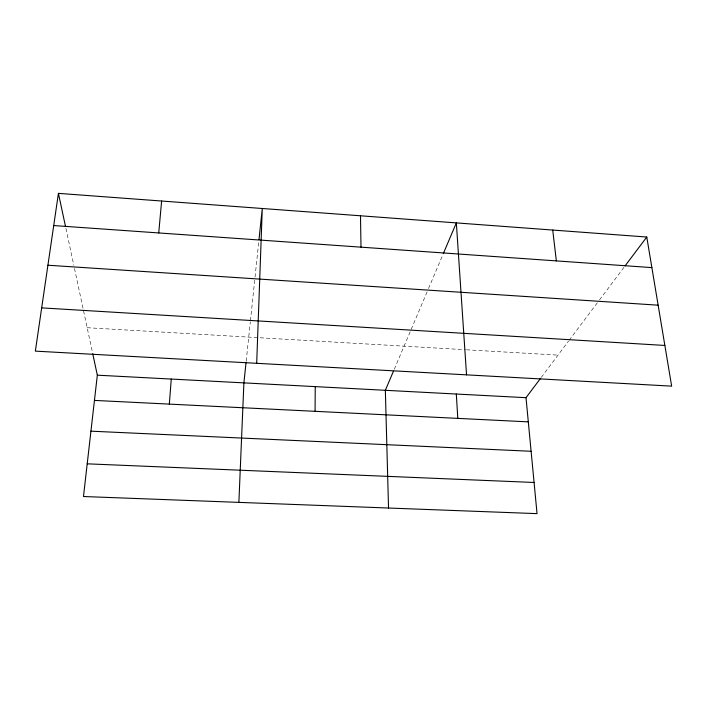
<?xml version="1.0" encoding="UTF-8"?>
<svg xmlns="http://www.w3.org/2000/svg" width="707" height="707" viewBox="0 0 707 707"><rect width="100%" height="100%" fill="white"/><g stroke="black" fill="none" stroke-linecap="round" stroke-linejoin="round"><path stroke-width="0.53" stroke-dasharray="3.54 2.65" d="M246.195 361.091L250.34 321.782M250.455 320.686L254.714 280.281M255.05 277.047L258.78 241.67M394.267 369.266L427.249 291.505M428.522 288.509L442.856 254.697M541.27 377.388L568.516 341.145M569.17 340.27L597.539 302.534M599.509 299.909L624.396 266.804M87.173 327.712L465.374 349.726M466.47 349.788L558.009 355.117M65.919 228.388L73.811 265.275M74.482 268.439L92.493 352.607"/><path stroke-width="1.06" d="M315.075 411.324L315.242 386.623M256.685 363.31L262.279 208.494L259.009 239.532M238.878 502.385L243.897 382.876L246.08 362.178M169.327 404.112L171.271 379.058M158.739 232.948L161.62 201.027M92.723 353.677L97.327 375.178L83.479 496.517L537.046 513.636L526.008 397.688L540.608 378.272M58.425 193.365L35.35 351.132L671.65 386.137L646.772 237.031L58.425 193.365L65.459 226.267M393.419 371.272L385.35 390.299L388.532 508.033M443.28 253.698L456.342 222.899L466.54 374.851M625.05 265.929L646.772 237.031M87.208 463.827L534.077 482.474M90.938 431.173L531.107 451.278M94.446 400.409L528.306 421.867M97.327 375.178L526.008 397.688M41.678 307.881L664.863 345.449M47.908 265.231L658.146 305.177M53.714 225.56L651.872 267.608M552.724 230.049L556.356 260.901M456.307 394.029L457.8 418.376M360.49 215.785L361.003 247.167"/></g></svg>
